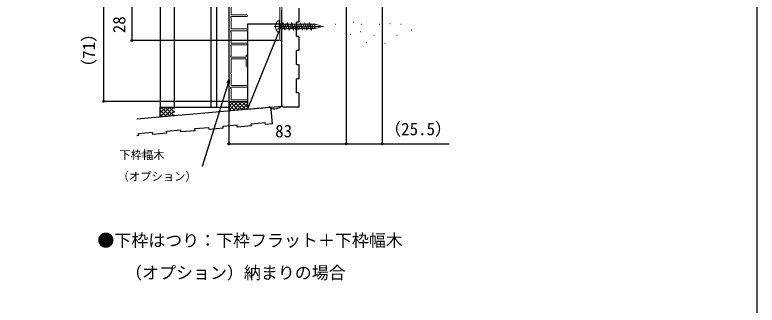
# Model space of a CAD drawing. Units: millimetres, scale not verified. Extents: x -525 to 525, y -783 to 779.
# Drawn here: x 0 to 525, y 138 to 344 of the extents above; entities that cross this region are included whole.
import ezdxf
from ezdxf.enums import TextEntityAlignment as Align

# ---------------------------------------------------------------- set-up
doc = ezdxf.new("R2010")
doc.units = ezdxf.units.MM
doc.header["$LTSCALE"] = 4
for name, color, linetype in [('0-1_USER1', 3, 'Continuous'), ('0-4_YKK_12', 2, 'Continuous'), ('0-6_YKK_D', 6, 'Continuous'), ('0-7_YKK_ZWAK', 7, 'Continuous'), ('0-8_YSS_K', 3, 'Continuous'), ('0-9_YSS_KE', 3, 'Continuous')]:
    doc.layers.add(name, color=color, linetype=linetype)
doc.layers.add('0-2_YKK_11', color=190, linetype='Continuous', lineweight=18)
doc.layers.add('0-5_YKK_13', color=4, linetype='Continuous', lineweight=18)
doc.styles.add('ＭＳ ゴシック', font='')
doc.styles.get('ＭＳ ゴシック').set_extended_font_data('MS Gothic')

msp = doc.modelspace()

# ---------------------------------------------------------------- linework, layer by layer
at = {"layer": '0-2_YKK_11'}
for points in [[(188.808, 325.531), (188.808, 370.531), (179.408, 370.531)], [(179.408, 369.331), (187.308, 369.331), (187.308, 325.531), (188.808, 325.531)], [(164.009, 343.731), (153.009, 343.731), (153.009, 352.131), (164.609, 352.131), (164.609, 363.031), (179.309, 363.031), (179.309, 364.531), (173.98, 364.531), (173.788, 364.389), (172.83, 364.389), (172.638, 364.531), (164.209, 364.531)], [(151.609, 352.331), (151.609, 282.531), (164.009, 282.531)], [(164.009, 333.731), (153.009, 333.731), (153.009, 341.531), (152.457, 341.985), (152.652, 342.531), (164.009, 342.531)], [(164.009, 323.731), (153.009, 323.731), (153.009, 331.531), (152.457, 331.985), (152.652, 332.531), (164.009, 332.531)], [(164.009, 293.731), (153.009, 293.731), (153.009, 302.031), (152.509, 302.286), (152.509, 302.776), (153.009, 303.031), (153.009, 312.531), (163.609, 312.531), (163.609, 307.231), (164.609, 307.231), (164.609, 315.231), (163.609, 315.231), (163.609, 313.731), (152.652, 313.731), (152.457, 314.277), (153.009, 314.731), (153.009, 321.531), (152.457, 321.985), (152.652, 322.531), (164.009, 322.531)], [(164.009, 283.731), (153.009, 283.731), (153.009, 291.531), (152.457, 291.985), (152.652, 292.531), (164.009, 292.531)]]:
    msp.add_lwpolyline(points, dxfattribs=at)
for centre, start, end in [((164.009, 343.131), 270, 89.99998), ((164.009, 333.131), 270, 89.99998), ((164.009, 323.131), 270, 89.99998), ((164.009, 293.131), 270, 89.99998), ((164.009, 283.131), 0, 89.99998), ((164.009, 283.131), 270, 0)]:
    msp.add_arc(centre, 0.6, start, end, dxfattribs=at)
at = {"layer": '0-4_YKK_12'}
for p, q in [((102.809, 577.568), (102.809, 278.524)), ((112.819, 278.526), (112.819, 577.568)), ((138.858, 278.53), (138.858, 577.568)), ((142.858, 278.53), (142.858, 577.568)), ((234.309, 577.568), (234.309, 304.755)), ((102.809, 278.524), (151.309, 278.531))]:
    msp.add_line(p, q, dxfattribs=at)
at = {"layer": '0-5_YKK_13'}
for p, q in [((184.829, 337.831), (187.166, 336.676)), ((186.908, 339.593), (186.037, 339.44)), ((186.908, 339.593), (186.908, 331.47)), ((186.908, 339.593), (187.308, 339.523)), ((187.166, 336.676), (187.308, 336.408)), ((187.308, 339.523), (187.308, 331.54)), ((187.608, 337.331), (187.308, 337.578)), ((187.608, 337.331), (187.608, 333.731)), ((188.308, 337.031), (187.608, 337.031)), ((188.228, 337.331), (189.219, 333.631)), ((188.228, 337.331), (188.331, 337.331)), ((188.331, 337.331), (189.323, 333.631)), ((189.344, 334.031), (188.331, 337.331)), ((188.423, 337.031), (189.509, 337.031)), ((189.566, 338.131), (189.509, 337.031)), ((189.509, 337.031), (190.96, 332.931)), ((189.566, 338.131), (189.67, 338.131)), ((189.956, 336.679), (189.566, 338.131)), ((189.67, 338.131), (190.082, 336.594)), ((191.121, 334.031), (189.67, 338.131)), ((189.739, 336.38), (189.891, 336.722)), ((189.739, 336.38), (190.255, 336.479)), ((189.739, 336.38), (190.103, 336.137)), ((190.255, 336.479), (189.891, 336.722)), ((190.059, 337.031), (191.286, 337.031)), ((190.96, 332.931), (190.1, 336.138)), ((190.255, 336.479), (190.103, 336.137)), ((190.166, 336.279), (191.063, 332.931)), ((191.307, 337.431), (191.286, 337.031)), ((191.286, 337.031), (192.325, 333.631)), ((191.307, 337.431), (192.325, 333.631)), ((191.307, 337.431), (191.41, 337.431)), ((191.41, 337.431), (192.429, 333.631)), ((192.45, 334.031), (191.41, 337.431)), ((191.533, 337.031), (192.615, 337.031)), ((192.672, 338.131), (192.615, 337.031)), ((192.615, 337.031), (194.066, 332.931)), ((192.672, 338.131), (192.943, 337.122)), ((192.672, 338.131), (192.776, 338.131)), ((192.676, 336.857), (192.828, 337.199)), ((192.676, 336.857), (193.192, 336.955)), ((192.676, 336.857), (193.04, 336.613)), ((192.776, 338.131), (193.069, 337.038)), ((194.227, 334.031), (192.776, 338.131)), ((193.192, 336.955), (192.828, 337.199)), ((193.192, 336.955), (193.04, 336.613)), ((193.064, 336.668), (194.066, 332.931)), ((193.129, 336.813), (194.169, 332.931)), ((193.165, 337.031), (194.39, 337.031)), ((194.411, 337.431), (194.39, 337.031)), ((194.39, 337.031), (195.431, 333.631)), ((194.413, 337.431), (195.431, 333.631)), ((194.413, 337.431), (194.516, 337.431)), ((194.516, 337.431), (195.534, 333.631)), ((195.554, 334.031), (194.516, 337.431)), ((194.638, 337.031), (195.72, 337.031)), ((195.778, 338.131), (195.72, 337.031)), ((195.72, 337.031), (197.171, 332.931)), ((195.778, 338.131), (195.882, 338.131)), ((195.778, 338.131), (196.852, 334.125)), ((197.333, 334.031), (195.882, 338.131)), ((195.882, 338.131), (196.916, 334.27)), ((196.271, 337.031), (197.494, 337.031)), ((197.515, 337.431), (197.494, 337.031)), ((197.494, 337.031), (198.537, 333.631)), ((197.519, 337.431), (198.537, 333.631)), ((197.519, 337.431), (197.622, 337.431)), ((197.622, 337.431), (198.64, 333.631)), ((198.658, 334.031), (197.622, 337.431)), ((197.744, 337.031), (198.826, 337.031)), ((198.884, 338.131), (198.826, 337.031)), ((198.826, 337.031), (200.277, 332.931)), ((198.884, 338.131), (199.814, 334.659)), ((198.884, 338.131), (198.987, 338.131)), ((198.987, 338.131), (199.879, 334.804)), ((200.438, 334.031), (198.987, 338.131)), ((199.377, 337.031), (200.599, 337.031)), ((200.62, 337.431), (200.599, 337.031)), ((200.599, 337.031), (201.643, 333.631)), ((200.624, 337.431), (201.643, 333.631)), ((200.624, 337.431), (200.728, 337.431)), ((200.728, 337.431), (201.746, 333.631)), ((201.762, 334.031), (200.728, 337.431)), ((200.85, 337.031), (201.932, 337.031)), ((201.99, 338.131), (201.932, 337.031)), ((201.932, 337.031), (203.383, 332.931)), ((201.99, 338.131), (202.777, 335.193)), ((201.99, 338.131), (202.093, 338.131)), ((202.093, 338.131), (202.862, 335.264)), ((203.544, 334.031), (202.093, 338.131)), ((202.483, 337.031), (203.703, 337.031)), ((203.724, 337.431), (203.703, 337.031)), ((203.703, 337.031), (204.748, 333.631)), ((203.73, 337.431), (204.748, 333.631)), ((203.73, 337.431), (203.834, 337.431)), ((203.834, 337.431), (204.852, 333.631)), ((204.867, 334.031), (203.834, 337.431)), ((203.955, 337.031), (205.038, 337.031)), ((205.096, 338.131), (205.038, 337.031)), ((205.038, 337.031), (206.489, 332.931)), ((205.096, 338.131), (205.74, 335.728)), ((205.096, 338.131), (205.199, 338.131)), ((205.199, 338.131), (205.849, 335.707)), ((206.65, 334.031), (205.199, 338.131)), ((205.588, 337.031), (206.807, 337.031)), ((206.828, 337.431), (206.807, 337.031)), ((206.807, 337.031), (207.854, 333.631)), ((206.836, 337.431), (207.854, 333.631)), ((206.836, 337.431), (206.94, 337.431)), ((206.94, 337.431), (207.958, 333.631)), ((206.94, 337.431), (207.971, 334.031)), ((207.061, 337.031), (208.144, 337.031)), ((208.201, 338.131), (208.144, 337.031)), ((208.144, 337.031), (209.595, 332.931)), ((208.201, 338.131), (208.709, 336.235)), ((208.201, 338.131), (208.305, 338.131)), ((208.305, 338.131), (208.836, 336.151)), ((209.756, 334.031), (208.305, 338.131)), ((208.543, 335.903), (208.695, 336.245)), ((209.059, 336.002), (208.543, 335.903)), ((208.694, 337.031), (209.911, 337.031)), ((209.059, 336.002), (208.695, 336.245)), ((209.059, 336.002), (208.907, 335.66)), ((209.932, 337.431), (209.911, 337.031)), ((209.911, 337.031), (210.96, 333.631)), ((209.942, 337.431), (210.96, 333.631)), ((209.942, 337.431), (210.045, 337.431)), ((210.045, 337.431), (211.064, 333.631)), ((211.075, 334.031), (210.045, 337.431)), ((210.167, 337.031), (211.474, 337.031)), ((211.495, 337.431), (211.824, 336.202)), ((211.495, 337.431), (211.598, 337.431)), ((211.598, 337.431), (212.107, 335.531)), ((211.705, 337.031), (212.692, 337.031)), ((217.308, 335.531), (212.692, 337.031)), ((183.388, 335.531), (218.38, 335.531)), ((184.829, 333.231), (187.166, 334.386)), ((186.908, 331.47), (186.037, 331.623)), ((186.908, 331.47), (187.308, 331.54)), ((187.166, 334.386), (187.308, 334.654)), ((187.608, 333.731), (187.308, 333.485)), ((187.608, 334.031), (189.112, 334.031)), ((189.219, 333.631), (189.323, 333.631)), ((189.323, 333.631), (189.344, 334.031)), ((189.344, 334.031), (190.57, 334.031)), ((190.96, 332.931), (191.063, 332.931)), ((191.063, 332.931), (191.121, 334.031)), ((191.121, 334.031), (192.203, 334.031)), ((192.325, 333.631), (192.429, 333.631)), ((192.429, 333.631), (192.45, 334.031)), ((192.45, 334.031), (193.676, 334.031)), ((194.066, 332.931), (194.169, 332.931)), ((194.169, 332.931), (194.227, 334.031)), ((194.227, 334.031), (195.308, 334.031)), ((195.431, 333.631), (195.534, 333.631)), ((195.554, 334.031), (195.533, 333.631)), ((195.554, 334.031), (196.782, 334.031)), ((196.795, 333.996), (196.946, 334.338)), ((197.31, 334.095), (196.795, 333.996)), ((196.795, 333.996), (197.158, 333.753)), ((196.906, 333.921), (197.171, 332.931)), ((197.31, 334.095), (196.946, 334.338)), ((197.032, 333.837), (197.275, 332.931)), ((197.31, 334.095), (197.158, 333.753)), ((197.171, 332.931), (197.275, 332.931)), ((197.275, 332.931), (197.333, 334.031)), ((197.333, 334.031), (198.414, 334.031)), ((198.537, 333.631), (198.64, 333.631)), ((198.658, 334.031), (198.637, 333.631)), ((198.658, 334.031), (199.888, 334.031)), ((199.732, 334.473), (199.884, 334.815)), ((199.732, 334.473), (200.247, 334.571)), ((199.732, 334.473), (200.096, 334.23)), ((200.247, 334.571), (199.884, 334.815)), ((199.893, 334.365), (200.277, 332.931)), ((200.019, 334.281), (200.381, 332.931)), ((200.247, 334.571), (200.096, 334.23)), ((200.277, 332.931), (200.381, 332.931)), ((200.381, 332.931), (200.438, 334.031)), ((200.438, 334.031), (201.52, 334.031)), ((201.643, 333.631), (201.746, 333.631)), ((201.762, 334.031), (201.741, 333.631)), ((201.762, 334.031), (202.994, 334.031)), ((202.669, 334.95), (202.821, 335.291)), ((203.184, 335.048), (202.669, 334.95)), ((202.669, 334.95), (203.033, 334.706)), ((203.184, 335.048), (202.821, 335.291)), ((202.88, 334.808), (203.383, 332.931)), ((203.006, 334.724), (203.487, 332.931)), ((203.184, 335.048), (203.033, 334.706)), ((203.383, 332.931), (203.487, 332.931)), ((203.487, 332.931), (203.544, 334.031)), ((203.544, 334.031), (204.625, 334.031)), ((204.748, 333.631), (204.852, 333.631)), ((204.867, 334.031), (204.846, 333.631)), ((204.867, 334.031), (206.1, 334.031)), ((205.606, 335.426), (205.758, 335.768)), ((206.121, 335.525), (205.606, 335.426)), ((205.606, 335.426), (205.97, 335.183)), ((206.121, 335.525), (205.758, 335.768)), ((205.867, 335.252), (206.489, 332.931)), ((206.121, 335.525), (205.97, 335.183)), ((205.982, 335.21), (206.592, 332.931)), ((206.489, 332.931), (206.592, 332.931)), ((206.592, 332.931), (206.65, 334.031)), ((206.65, 334.031), (207.731, 334.031)), ((207.854, 333.631), (207.958, 333.631)), ((207.971, 334.031), (207.95, 333.631)), ((207.971, 334.031), (209.205, 334.031)), ((208.543, 335.903), (208.907, 335.66)), ((208.854, 335.695), (209.595, 332.931)), ((208.944, 335.745), (209.698, 332.931)), ((209.595, 332.931), (209.698, 332.931)), ((209.698, 332.931), (209.756, 334.031)), ((209.756, 334.031), (210.837, 334.031)), ((210.96, 333.631), (211.064, 333.631)), ((211.075, 334.031), (211.064, 333.631)), ((211.075, 334.031), (212.692, 334.031)), ((212.692, 335.531), (212.006, 334.712)), ((212.006, 334.712), (212.692, 334.031)), ((217.308, 335.531), (212.692, 334.031)), ((212.692, 335.531), (217.308, 335.531))]:
    msp.add_line(p, q, dxfattribs=at)
for points in [[(211.495, 337.431), (211.474, 337.031), (212.107, 335.531)], [(212.692, 335.531), (211.924, 336.263), (212.692, 337.031)]]:
    msp.add_lwpolyline(points, dxfattribs=at)
for centre, radius, start, end in [((190.908, 335.531), 6.5, 147.34138, 212.65862), ((186.194, 338.553), 0.9, 100, 147.34138), ((186.194, 332.509), 0.9, 212.65862, 260)]:
    msp.add_arc(centre, radius, start, end, dxfattribs=at)
at = {"layer": '0-6_YKK_D'}
for p, q in [((234.308, 389.231), (234.308, 251.531)), ((234.308, 389.231), (234.308, 251.531)), ((259.808, 374.831), (259.808, 251.531)), ((62.807, 353.531), (62.807, 282.531)), ((82.807, 353.533), (82.807, 325.533)), ((151.309, 352.784), (151.309, 251.531)), ((186.608, 325.531), (81.807, 325.533)), ((150.609, 282.531), (61.807, 282.531)), ((151.309, 252.531), (234.308, 252.531))]:
    msp.add_line(p, q, dxfattribs=at)
for points in [[(151.611, 297.943), (150.857, 295.506), (132.574, 236.414)], [(150.204, 295.708), (151.611, 297.943), (151.51, 295.305)], [(234.308, 252.531), (259.808, 252.531), (307.199, 252.531)]]:
    msp.add_lwpolyline(points, dxfattribs=at)
for centre in [(82.807, 325.533), (62.807, 282.531), (151.309, 252.531), (234.308, 252.531), (234.308, 252.531), (259.808, 252.531)]:
    msp.add_circle(centre, 0.637, dxfattribs=at)
at = {"layer": '0-7_YKK_ZWAK'}
msp.add_lwpolyline([(-525, -782.7), (525, -782.7), (525, 747.3)], dxfattribs=at)
at = {"layer": '0-8_YSS_K'}
for p, q in [((200.808, 348.531), (200.808, 338.531)), ((188.809, 337.031), (164.621, 277.082)), ((200.808, 338.531), (199.308, 338.531)), ((226.469, 337.124), (226.669, 337.124)), ((239.34, 338.643), (239.54, 338.643)), ((245.155, 337.082), (245.355, 337.082)), ((257.703, 337.082), (257.903, 337.082)), ((265.319, 337.543), (265.519, 337.543)), ((272.934, 337.082), (273.134, 337.082)), ((244.523, 331.929), (244.723, 331.929)), ((280.549, 332.812), (280.749, 332.812)), ((200.809, 328.531), (200.81, 318.531)), ((237.218, 329.746), (237.418, 329.746)), ((254.011, 329.46), (254.211, 329.46)), ((270.126, 329.466), (270.326, 329.466)), ((248.415, 324.134), (248.615, 324.134)), ((261.78, 323.736), (261.98, 323.736)), ((200.81, 318.531), (199.31, 318.531)), ((199.31, 308.531), (199.31, 318.531)), ((199.31, 308.531), (200.81, 308.531)), ((200.81, 308.531), (200.811, 298.531)), ((200.811, 298.531), (199.311, 298.531)), ((199.312, 288.531), (199.311, 298.531)), ((200.812, 288.531), (199.312, 288.531)), ((200.812, 288.531), (200.812, 278.531)), ((102.809, 271.674), (102.809, 278.531)), ((102.809, 277.264), (104.076, 278.531)), ((102.809, 274.435), (106.905, 278.531)), ((102.882, 271.68), (109.733, 278.531)), ((109.638, 272.271), (103.378, 278.531)), ((105.982, 271.952), (112.562, 278.531)), ((112.239, 272.499), (106.206, 278.531)), ((112.809, 274.757), (109.035, 278.531)), ((112.809, 277.586), (111.863, 278.531)), ((151.609, 282.531), (151.622, 275.945)), ((151.61, 281.927), (152.215, 282.531)), ((155.405, 276.276), (151.614, 280.066)), ((151.616, 279.104), (155.043, 282.531)), ((151.621, 276.281), (157.872, 282.531)), ((158.005, 276.503), (151.977, 282.531)), ((154.352, 276.183), (160.7, 282.531)), ((160.606, 276.731), (154.806, 282.531)), ((157.452, 276.455), (163.528, 282.531)), ((163.207, 276.958), (157.634, 282.531)), ((164.621, 278.373), (160.462, 282.531)), ((160.551, 276.726), (164.62, 280.795)), ((164.62, 281.202), (163.291, 282.531)), ((107.037, 272.044), (102.809, 276.272)), ((104.436, 271.816), (102.809, 273.444)), ((109.081, 272.223), (112.809, 275.951)), ((112.181, 272.494), (112.81, 273.123)), ((152.804, 276.048), (151.619, 277.232)), ((163.651, 276.997), (164.621, 277.967)), ((127.296, 263.276), (137.258, 264.148)), ((127.427, 261.782), (127.296, 263.276)), ((137.389, 262.654), (137.258, 264.148)), ((147.351, 263.525), (137.389, 262.654)), ((147.22, 265.019), (157.182, 265.891)), ((147.351, 263.525), (147.22, 265.019)), ((157.313, 264.397), (157.182, 265.891)), ((167.275, 265.268), (157.313, 264.397)), ((177.237, 266.14), (177.106, 267.634)), ((182.218, 266.576), (177.237, 266.14)), ((87.579, 258.296), (86.308, 258.185)), ((87.448, 259.79), (97.41, 260.662)), ((87.579, 258.296), (87.448, 259.79)), ((97.541, 259.167), (97.41, 260.662)), ((107.503, 260.039), (97.541, 259.167)), ((107.372, 261.533), (117.334, 262.405)), ((107.503, 260.039), (107.372, 261.533)), ((117.465, 260.91), (117.334, 262.405)), ((127.427, 261.782), (117.465, 260.91))]:
    msp.add_line(p, q, dxfattribs=at)
msp.add_lwpolyline([(188.809, 337.031), (164.608, 337.031), (164.621, 277.082), (188.812, 279.198)], close=True, dxfattribs=at)
for points in [[(200.809, 328.531), (199.309, 328.531), (199.308, 338.531)], [(167.275, 265.268), (167.144, 266.762), (177.106, 267.634)]]:
    msp.add_lwpolyline(points, dxfattribs=at)
at = {"layer": '0-9_YSS_KE'}
for p, q in [((188.812, 279.925), (188.808, 347.031)), ((86.308, 270.23), (179.678, 278.399)), ((200.808, 278.531), (190.308, 278.532)), ((182.218, 266.576), (181.303, 277.036))]:
    msp.add_line(p, q, dxfattribs=at)
for centre, radius, start, end in [((179.808, 276.905), 1.5, 5, 95), ((183.849, 283.911), 6.616, 242.2852, 318.551), ((190.308, 280.032), 1.5, 179.99652, 269.99652)]:
    msp.add_arc(centre, radius, start, end, dxfattribs=at)

# ---------------------------------------------------------------- texts
at = {"layer": '0-1_USER1', "style": 'ＭＳ ゴシック'}
for s, p in [('●下枠はつり：下枠フラット＋下枠幅木', (58.364, 177.186)), ('\u3000 （オプション）納まりの場合', (60, 154.323))]:
    msp.add_text(s, height=8.798, dxfattribs=at).set_placement(p, align=Align.BOTTOM_LEFT)
at = {"layer": '0-6_YKK_D', "style": 'ＭＳ ゴシック'}
for s, rotation, p in [('28', 89.999, (80.807, 330.772)), ('（71）', 90, (59.375, 300.611))]:
    msp.add_text(s, height=8.798, rotation=rotation, dxfattribs=at).set_placement(p, align=Align.BOTTOM_LEFT)
for s, height, p in [('（25.5）', 8.798, (261.222, 255.963)), ('83', 8.798, (184.115, 254.531)), ('下枠幅木', 5.865, (73.868, 239.974)), ('（オプション）', 5.865, (72.641, 224.732))]:
    msp.add_text(s, height=height, dxfattribs=at).set_placement(p, align=Align.BOTTOM_LEFT)

doc.saveas('drawing.dxf')
